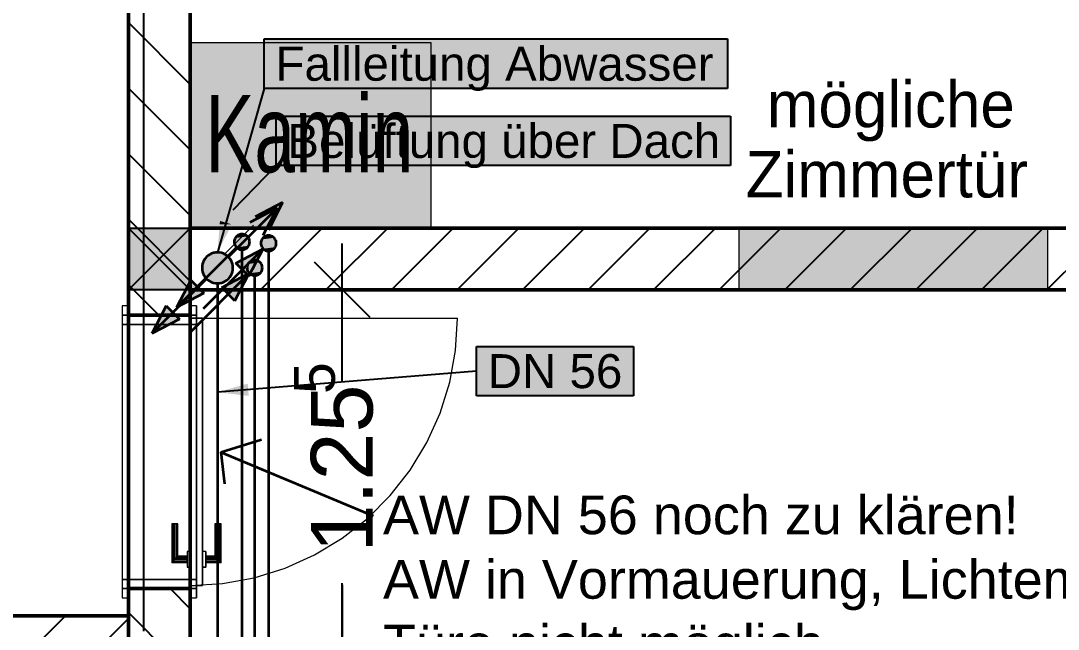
# Model space of a CAD drawing. Extents: x 0 to 756, y -25 to 420.
# Drawn here: x 289.6 to 356.8, y 120.2 to 159.6 of the extents above; entities that cross this region are included whole.
import ezdxf
from ezdxf.lldxf.tags import DXFTag

# ---------------------------------------------------------------- set-up
doc = ezdxf.new("R2010")
doc.units = 0
doc.layers.get('0').update_dxf_attribs({"lineweight": 25})
doc.layers.get('DEFPOINTS').update_dxf_attribs({"lineweight": 25})
for name, color, linetype, lineweight, true_color in [('A_Geschossdecke', 7, 'Continuous', 25, 0x008080), ('S_Kaltwasser', 3, 'Continuous', 35, 0x00ff00), ('S_Schmutzwasser', 7, 'Continuous', 35, 0x808040), ('S_Warmwasser', 1, 'fein_strichliert', 35, 0xff0000), ('S_Zirkulation', 7, 'fein_strichliert', 35, 0xff0080)]:
    doc.layers.add(name, color=color, linetype=linetype, lineweight=lineweight, true_color=true_color)
for name, color, linetype, lineweight in [('A_Innenwand', 7, 'Continuous', 25), ('A_Tuer', 7, 'Continuous', 25), ('S_Text', 7, 'Continuous', 35), ('Sanitär', 7, 'Continuous', 25), ('Standard', 7, 'Continuous', 25), ('Text Allgemein', 7, 'Continuous', 13), ('Tür', 7, 'Continuous', 13), ('Tür 2D', 7, 'Continuous', 13), ('Wand Holz nicht tragend', 7, 'Continuous', 13), ('X_Text', 7, 'Continuous', 25)]:
    doc.layers.add(name, color=color, linetype=linetype, lineweight=lineweight)
doc.styles.get("Standard").update_dxf_attribs({"font": 'arial.ttf'})
tags = doc.linetypes.add('fein_strichliert', pattern=[4, 1, -2, 1]).pattern_tags.tags
tags[8:9] = [DXFTag(74, 4), DXFTag(75, 0), DXFTag(340, '0'), DXFTag(46, 0.0), DXFTag(50, 0.0), DXFTag(44, 0.0), DXFTag(45, 0.0)]
tags[6:7] = [DXFTag(74, 4), DXFTag(75, 0), DXFTag(340, '0'), DXFTag(46, 0.0), DXFTag(50, 0.0), DXFTag(44, 0.0), DXFTag(45, 0.0)]
tags[4:5] = [DXFTag(74, 4), DXFTag(75, 0), DXFTag(340, '0'), DXFTag(46, 0.0), DXFTag(50, 0.0), DXFTag(44, 0.0), DXFTag(45, 0.0)]

# ---------------------------------------------------------------- blocks, each defined once
blk = doc.blocks.new('Referenz-A01I5YBJIE')
at = {"layer": 'DEFPOINTS', "color": 0, "linetype": 'Continuous', "lineweight": -2, "ltscale": 0.25}
blk.add_line((300.607, 142.178), (300.607, 142.178), dxfattribs=at)
at = {"layer": 'DEFPOINTS', "color": 0, "linetype": 'Continuous', "lineweight": 18, "ltscale": 0.18}
blk.add_line((296.607, 121.078), (296.607, 121.078), dxfattribs=at)
at = {"layer": 'Standard', "color": 0, "lineweight": 13}
for p, q in [((316.207, 158.178), (300.607, 158.178)), ((300.607, 158.178), (300.607, 146.178)), ((316.207, 146.178), (316.207, 158.178)), ((300.607, 146.178), (316.207, 146.178)), ((336.118, 146.178), (336.118, 142.178)), ((356.118, 146.178), (336.118, 146.178)), ((356.118, 142.178), (356.118, 146.178)), ((336.118, 142.178), (356.118, 142.178))]:
    blk.add_line(p, q, dxfattribs=at)
at = {"layer": 'Standard', "color": 0, "lineweight": -2}
for p, q in [((296.607, 146.178), (300.607, 146.178)), ((296.607, 142.178), (296.607, 146.178)), ((296.607, 146.178), (300.607, 142.178)), ((300.607, 146.178), (296.607, 142.178)), ((300.607, 146.178), (300.607, 142.178)), ((300.607, 142.178), (300.607, 146.178)), ((310.444, 136.178), (310.444, 145.178)), ((312.244, 140.378), (308.644, 143.978)), ((300.607, 142.178), (296.607, 142.178)), ((313.444, 142.178), (307.444, 142.178)), ((310.444, 139.182), (310.444, 142.178)), ((310.444, 117.078), (310.444, 123.182)), ((310.444, 123.078), (310.444, 114.078))]:
    blk.add_line(p, q, dxfattribs=at)
at = {"layer": 'Standard', "color": 0, "lineweight": 13}
for points in [[(300.607, 146.178), (316.207, 146.178), (300.607, 158.178)], [(316.207, 146.178), (316.207, 158.178), (300.607, 158.178)], [(356.118, 142.178), (336.118, 142.178), (336.118, 146.178)], [(356.118, 142.178), (356.118, 146.178), (336.118, 146.178)], [(356.118, 146.178), (336.118, 146.178), (336.118, 146.178)], [(356.118, 142.178), (356.118, 142.178), (336.118, 142.178)]]:
    blk.add_solid(points, dxfattribs=at)
at = {"layer": 'Standard', "color": 0, "lineweight": -2}
for points in [[(296.607, 142.178), (300.607, 142.178), (296.607, 146.178)], [(300.607, 142.178), (300.607, 146.178), (296.607, 146.178)]]:
    blk.add_solid(points, dxfattribs=at)
at = {"layer": 'Tür', "color": 0, "linetype": 'Continuous', "ltscale": 0.13}
for p, q in [((296.207, 141.135), (296.207, 140.535)), ((296.607, 141.135), (296.207, 141.135)), ((296.207, 141.135), (296.207, 141.135)), ((296.207, 141.135), (296.207, 140.535)), ((296.607, 141.135), (296.207, 141.135)), ((296.607, 140.535), (296.607, 141.135)), ((296.607, 141.135), (296.607, 141.135)), ((296.607, 141.135), (296.607, 140.535)), ((300.607, 141.135), (300.607, 140.535)), ((301.007, 141.135), (300.607, 141.135)), ((300.607, 141.135), (300.607, 141.135)), ((300.607, 141.135), (300.607, 140.535)), ((301.007, 141.135), (300.607, 141.135)), ((301.007, 140.535), (301.007, 141.135)), ((301.007, 141.135), (301.007, 141.135)), ((301.007, 141.135), (301.007, 140.535)), ((296.207, 140.535), (296.207, 139.935)), ((301.007, 140.535), (296.207, 140.535)), ((296.207, 140.535), (296.207, 139.935)), ((296.207, 140.535), (296.207, 140.535)), ((296.207, 140.535), (301.007, 140.535)), ((296.207, 140.535), (296.607, 140.535)), ((296.207, 140.535), (296.207, 140.535)), ((296.607, 140.535), (296.207, 140.535)), ((296.207, 140.535), (296.207, 122.835)), ((296.607, 140.535), (296.207, 140.535)), ((296.207, 140.535), (296.207, 122.835)), ((296.207, 140.535), (296.207, 140.535)), ((296.207, 140.535), (296.607, 140.535)), ((296.607, 140.535), (296.607, 140.535)), ((296.607, 122.835), (296.607, 140.535)), ((296.607, 140.535), (296.607, 122.835)), ((296.607, 140.535), (296.607, 140.535)), ((300.607, 140.535), (300.607, 140.335)), ((300.607, 140.535), (301.007, 140.535)), ((300.607, 140.535), (300.607, 140.535)), ((301.007, 140.535), (300.607, 140.535)), ((300.607, 140.535), (300.607, 122.835)), ((301.007, 140.535), (300.607, 140.535)), ((300.607, 140.535), (300.607, 122.835)), ((300.607, 140.535), (300.607, 140.535)), ((300.607, 140.535), (301.007, 140.535)), ((301.007, 139.935), (301.007, 140.535)), ((301.007, 140.535), (301.007, 139.935)), ((301.007, 140.535), (301.007, 140.535)), ((301.007, 140.535), (301.007, 140.535)), ((301.007, 122.835), (301.007, 140.535)), ((301.007, 140.535), (301.007, 122.835)), ((301.007, 140.535), (301.007, 140.535)), ((296.207, 139.935), (301.007, 139.935)), ((296.207, 139.935), (296.207, 139.935)), ((296.207, 139.935), (301.007, 139.935)), ((296.207, 139.935), (296.207, 123.435)), ((301.007, 139.935), (296.207, 139.935)), ((296.207, 139.935), (296.207, 123.435)), ((296.207, 139.935), (296.207, 139.935)), ((296.207, 139.935), (301.007, 139.935)), ((300.607, 140.335), (300.607, 123.035)), ((301.407, 140.335), (300.607, 140.335)), ((300.607, 140.335), (300.607, 123.035)), ((300.607, 140.335), (300.607, 140.335)), ((300.607, 140.335), (301.407, 140.335)), ((301.007, 139.935), (301.007, 139.935)), ((301.007, 123.435), (301.007, 139.935)), ((301.007, 139.935), (301.007, 123.435)), ((301.007, 139.935), (301.007, 139.935)), ((301.407, 123.035), (301.407, 140.335)), ((301.407, 140.335), (301.407, 123.035)), ((301.407, 140.335), (301.407, 140.335)), ((299.434, 127.035), (299.407, 127.035)), ((299.407, 127.035), (299.407, 124.535)), ((299.434, 127.035), (299.407, 127.035)), ((299.507, 127.035), (299.434, 127.035)), ((299.434, 127.035), (299.434, 124.562)), ((299.507, 127.035), (299.434, 127.035)), ((299.434, 127.035), (299.434, 124.562)), ((299.607, 127.035), (299.507, 127.035)), ((299.507, 127.035), (299.507, 124.635)), ((299.607, 127.035), (299.507, 127.035)), ((299.507, 127.035), (299.507, 124.635)), ((299.607, 124.735), (299.607, 127.035)), ((299.707, 127.035), (299.607, 127.035)), ((299.707, 127.035), (299.607, 127.035)), ((299.607, 127.035), (299.607, 124.735)), ((299.78, 127.035), (299.707, 127.035)), ((299.707, 127.035), (299.707, 124.835)), ((299.78, 127.035), (299.707, 127.035)), ((299.707, 127.035), (299.707, 124.835)), ((299.807, 127.035), (299.78, 127.035)), ((299.78, 127.035), (299.78, 124.908)), ((299.807, 127.035), (299.78, 127.035)), ((299.78, 127.035), (299.78, 124.908)), ((299.807, 124.935), (299.807, 127.035)), ((302.234, 127.035), (302.207, 127.035)), ((302.207, 127.035), (302.207, 124.935)), ((302.234, 127.035), (302.207, 127.035)), ((302.234, 124.908), (302.234, 127.035)), ((302.307, 127.035), (302.234, 127.035)), ((302.307, 127.035), (302.234, 127.035)), ((302.234, 124.908), (302.234, 127.035)), ((302.307, 124.835), (302.307, 127.035)), ((302.407, 127.035), (302.307, 127.035)), ((302.407, 127.035), (302.307, 127.035)), ((302.307, 124.835), (302.307, 127.035)), ((302.507, 127.035), (302.407, 127.035)), ((302.407, 127.035), (302.407, 124.735)), ((302.507, 127.035), (302.407, 127.035)), ((302.407, 124.735), (302.407, 127.035)), ((302.507, 124.635), (302.507, 127.035)), ((302.58, 127.035), (302.507, 127.035)), ((302.58, 127.035), (302.507, 127.035)), ((302.507, 124.635), (302.507, 127.035)), ((302.58, 124.562), (302.58, 127.035)), ((302.607, 127.035), (302.58, 127.035)), ((302.607, 127.035), (302.58, 127.035)), ((302.58, 124.562), (302.58, 127.035)), ((302.607, 124.535), (302.607, 127.035)), ((299.807, 124.935), (299.78, 124.908)), ((299.78, 124.908), (299.807, 124.935)), ((300.407, 124.935), (299.807, 124.935)), ((300.607, 125.235), (300.407, 125.235)), ((300.407, 125.235), (300.407, 124.235)), ((300.407, 125.235), (300.407, 125.235)), ((300.407, 125.235), (300.407, 124.235)), ((300.607, 125.235), (300.407, 125.235)), ((300.407, 124.908), (300.407, 124.935)), ((300.407, 124.935), (300.407, 124.908)), ((300.607, 124.235), (300.607, 125.235)), ((300.607, 125.235), (300.607, 125.235)), ((300.607, 124.235), (300.607, 125.235)), ((301.407, 125.235), (301.407, 124.235)), ((301.607, 125.235), (301.407, 125.235)), ((301.407, 125.235), (301.407, 124.235)), ((301.407, 125.235), (301.407, 125.235)), ((301.607, 125.235), (301.407, 125.235)), ((301.607, 124.235), (301.607, 125.235)), ((301.607, 125.235), (301.607, 125.235)), ((301.607, 125.235), (301.607, 124.235)), ((301.607, 124.935), (301.607, 124.908)), ((302.207, 124.935), (301.607, 124.935)), ((301.607, 124.935), (301.607, 124.908)), ((302.234, 124.908), (302.207, 124.935)), ((302.207, 124.935), (302.234, 124.908)), ((299.434, 124.562), (299.407, 124.535)), ((299.407, 124.535), (299.434, 124.562)), ((299.407, 124.535), (300.407, 124.535)), ((299.507, 124.635), (299.434, 124.562)), ((299.434, 124.562), (299.507, 124.635)), ((299.434, 124.562), (300.407, 124.562)), ((299.434, 124.562), (300.407, 124.562)), ((299.607, 124.735), (299.507, 124.635)), ((299.507, 124.635), (299.607, 124.735)), ((299.507, 124.635), (300.407, 124.635)), ((299.507, 124.635), (300.407, 124.635)), ((299.707, 124.835), (299.607, 124.735)), ((299.607, 124.735), (299.707, 124.835)), ((300.407, 124.735), (299.607, 124.735)), ((299.607, 124.735), (300.407, 124.735)), ((299.78, 124.908), (299.707, 124.835)), ((299.707, 124.835), (299.78, 124.908)), ((299.707, 124.835), (300.407, 124.835)), ((299.707, 124.835), (300.407, 124.835)), ((299.78, 124.908), (300.407, 124.908)), ((299.78, 124.908), (300.407, 124.908)), ((300.407, 124.835), (300.407, 124.908)), ((300.407, 124.908), (300.407, 124.835)), ((300.407, 124.735), (300.407, 124.835)), ((300.407, 124.835), (300.407, 124.735)), ((300.407, 124.635), (300.407, 124.735)), ((300.407, 124.735), (300.407, 124.635)), ((300.407, 124.562), (300.407, 124.635)), ((300.407, 124.635), (300.407, 124.562)), ((300.407, 124.535), (300.407, 124.562)), ((300.407, 124.562), (300.407, 124.535)), ((301.607, 124.908), (302.234, 124.908)), ((301.607, 124.908), (301.607, 124.835)), ((301.607, 124.908), (301.607, 124.835)), ((301.607, 124.908), (302.234, 124.908)), ((301.607, 124.835), (301.607, 124.735)), ((302.307, 124.835), (301.607, 124.835)), ((301.607, 124.835), (301.607, 124.735)), ((301.607, 124.835), (302.307, 124.835)), ((301.607, 124.735), (301.607, 124.635)), ((302.407, 124.735), (301.607, 124.735)), ((301.607, 124.735), (301.607, 124.635)), ((301.607, 124.735), (302.407, 124.735)), ((301.607, 124.635), (302.507, 124.635)), ((301.607, 124.635), (301.607, 124.562)), ((301.607, 124.635), (301.607, 124.562)), ((301.607, 124.635), (302.507, 124.635)), ((301.607, 124.562), (302.58, 124.562)), ((301.607, 124.562), (301.607, 124.535)), ((301.607, 124.562), (301.607, 124.535)), ((301.607, 124.562), (302.58, 124.562)), ((301.607, 124.535), (302.607, 124.535)), ((302.307, 124.835), (302.234, 124.908)), ((302.234, 124.908), (302.307, 124.835)), ((302.407, 124.735), (302.307, 124.835)), ((302.307, 124.835), (302.407, 124.735)), ((302.507, 124.635), (302.407, 124.735)), ((302.407, 124.735), (302.507, 124.635)), ((302.58, 124.562), (302.507, 124.635)), ((302.507, 124.635), (302.58, 124.562)), ((302.607, 124.535), (302.58, 124.562)), ((302.58, 124.562), (302.607, 124.535)), ((300.407, 124.235), (300.607, 124.235)), ((300.407, 124.235), (300.407, 124.235)), ((300.607, 124.235), (300.407, 124.235)), ((300.607, 124.235), (300.607, 124.235)), ((301.407, 124.235), (301.607, 124.235)), ((301.407, 124.235), (301.407, 124.235)), ((301.607, 124.235), (301.407, 124.235)), ((301.607, 124.235), (301.607, 124.235)), ((296.207, 123.435), (296.207, 122.835)), ((301.007, 123.435), (296.207, 123.435)), ((296.207, 123.435), (296.207, 122.835)), ((296.207, 123.435), (296.207, 123.435)), ((296.207, 123.435), (301.007, 123.435)), ((296.207, 123.435), (301.007, 123.435)), ((296.207, 123.435), (296.207, 123.435)), ((296.207, 123.435), (301.007, 123.435)), ((300.607, 123.035), (300.607, 122.835)), ((300.607, 123.035), (301.407, 123.035)), ((300.607, 123.035), (300.607, 123.035)), ((300.607, 123.035), (301.407, 123.035)), ((301.007, 122.835), (301.007, 123.435)), ((301.007, 123.435), (301.007, 122.835)), ((301.007, 123.435), (301.007, 123.435)), ((301.007, 123.435), (301.007, 123.435)), ((301.407, 123.035), (301.407, 123.035)), ((296.207, 122.835), (301.007, 122.835)), ((296.207, 122.835), (296.207, 122.835)), ((296.207, 122.835), (301.007, 122.835)), ((296.207, 122.835), (296.207, 122.235)), ((296.607, 122.835), (296.207, 122.835)), ((296.207, 122.835), (296.207, 122.235)), ((296.207, 122.835), (296.207, 122.835)), ((296.207, 122.835), (296.607, 122.835)), ((296.207, 122.835), (296.607, 122.835)), ((296.207, 122.835), (296.207, 122.835)), ((296.207, 122.835), (296.607, 122.835)), ((296.207, 122.235), (296.607, 122.235)), ((296.207, 122.235), (296.207, 122.235)), ((296.207, 122.235), (296.607, 122.235)), ((296.607, 122.235), (296.607, 122.835)), ((296.607, 122.835), (296.607, 122.235)), ((296.607, 122.835), (296.607, 122.835)), ((296.607, 122.835), (296.607, 122.835)), ((296.607, 122.235), (296.607, 122.235)), ((300.607, 122.835), (300.607, 122.235)), ((301.007, 122.835), (300.607, 122.835)), ((300.607, 122.835), (300.607, 122.235)), ((300.607, 122.835), (300.607, 122.835)), ((300.607, 122.835), (301.007, 122.835)), ((300.607, 122.835), (301.007, 122.835)), ((300.607, 122.835), (300.607, 122.835)), ((300.607, 122.835), (301.007, 122.835)), ((300.607, 122.235), (301.007, 122.235)), ((300.607, 122.235), (300.607, 122.235)), ((300.607, 122.235), (301.007, 122.235)), ((301.007, 122.835), (301.007, 122.835)), ((301.007, 122.235), (301.007, 122.835)), ((301.007, 122.835), (301.007, 122.235)), ((301.007, 122.835), (301.007, 122.835)), ((301.007, 122.835), (301.007, 122.835)), ((301.007, 122.235), (301.007, 122.235))]:
    blk.add_line(p, q, dxfattribs=at)
at = {"layer": 'Tür 2D', "color": 0, "linetype": 'Continuous', "ltscale": 0.13}
for p, q in [((300.607, 140.335), (317.907, 140.335)), ((317.781, 138.25), (317.907, 140.335)), ((317.404, 136.195), (317.781, 138.25)), ((316.783, 134.2), (317.404, 136.195)), ((315.926, 132.295), (316.783, 134.2)), ((314.845, 130.508), (315.926, 132.295)), ((313.556, 128.863), (314.845, 130.508)), ((312.079, 127.386), (313.556, 128.863)), ((310.435, 126.098), (312.079, 127.386)), ((308.647, 125.017), (310.435, 126.098)), ((306.742, 124.159), (308.647, 125.017)), ((304.747, 123.538), (306.742, 124.159)), ((300.607, 123.035), (302.692, 123.161)), ((302.692, 123.161), (304.747, 123.538))]:
    blk.add_line(p, q, dxfattribs=at)
at = {"layer": 'Wand Holz nicht tragend', "color": 0, "lineweight": 50}
for p, q in [((296.607, 259.578), (296.607, 117.078)), ((300.607, 117.078), (300.607, 259.578)), ((296.607, 161.8), (296.607, 140.535)), ((300.607, 140.535), (300.607, 161.8)), ((300.607, 146.178), (300.607, 142.178)), ((391.607, 146.178), (300.607, 146.178)), ((300.607, 146.178), (391.607, 146.178)), ((300.607, 142.178), (300.607, 146.178)), ((300.607, 146.178), (300.607, 146.178)), ((300.607, 142.178), (391.607, 142.178)), ((391.607, 142.178), (300.607, 142.178)), ((300.607, 142.178), (300.607, 142.178)), ((296.607, 140.535), (296.607, 122.835)), ((296.607, 140.535), (296.607, 140.535)), ((300.607, 140.535), (296.607, 140.535)), ((296.607, 140.535), (300.607, 140.535)), ((300.607, 140.535), (300.607, 140.535)), ((300.607, 122.835), (300.607, 140.535)), ((296.607, 122.835), (300.607, 122.835)), ((296.607, 117.078), (296.607, 122.835)), ((296.607, 122.835), (296.607, 122.835)), ((300.607, 122.835), (296.607, 122.835)), ((300.607, 122.835), (300.607, 117.078)), ((300.607, 122.835), (300.607, 122.835)), ((296.607, 121.078), (216.607, 121.078)), ((216.607, 121.078), (296.607, 121.078)), ((296.607, 117.078), (296.607, 121.078)), ((296.607, 121.078), (296.607, 117.078)), ((296.607, 121.078), (296.607, 121.078))]:
    blk.add_line(p, q, dxfattribs=at)
at = {"layer": 'Sanitär', "color": 0, "lineweight": -2, "insert": (301.59, 154.786), "char_height": 5, "attachment_point": 1}
blk.add_mtext('{\\W0.71;\\fPosterama Text Light;Kamin}', dxfattribs=at)
at = {"layer": 'Standard', "color": 0, "lineweight": -2, "attachment_point": 1, "rotation": 90}
for s, insert, char_height in [('{\\fArial;5}', (307.332, 135.44), 2.64), ('{\\fArial;1.25}', (308.412, 125.175), 4)]:
    blk.add_mtext(s, dxfattribs=dict(at, insert=insert, char_height=char_height))
at = {"layer": 'Text Allgemein', "color": 0, "char_height": 3, "attachment_point": 1}
for s, insert in [('{\\fPosterama Text Light;mögliche}', (337.927, 155.687)), ('{\\fPosterama Text Light;Zimmertür}', (336.556, 151.157))]:
    blk.add_mtext(s, dxfattribs=dict(at, insert=insert))
blk = doc.blocks.new('Wand-A01I5YCXIE', base_point=(216.607, 117.078))
at = {"color": 0, "linetype": 'ByBlock', "lineweight": -2, "ltscale": 0.25}
blk.add_line((296.607, 121.078), (220.607, 121.078), dxfattribs=at)
at = {"color": 0, "lineweight": -2}
for p, q in [((292.532, 121.078), (288.532, 117.078)), ((296.691, 120.994), (292.775, 117.078))]:
    blk.add_line(p, q, dxfattribs=at)
blk = doc.blocks.new('Wand-A01I5YD1IE', base_point=(296.607, 117.078))
at = {"color": 0, "linetype": 'ByBlock', "lineweight": -2, "ltscale": 0.25}
for p, q in [((296.607, 161.8), (296.607, 140.535)), ((300.607, 161.8), (300.607, 146.178)), ((300.607, 142.178), (300.607, 140.535)), ((296.607, 122.835), (296.607, 121.078)), ((300.607, 122.835), (300.607, 117.078))]:
    blk.add_line(p, q, dxfattribs=at)
at = {"color": 0, "lineweight": -2}
for p, q in [((296.607, 159.476), (300.607, 155.476)), ((296.607, 155.233), (300.607, 151.233)), ((296.607, 150.991), (300.607, 146.991)), ((296.607, 146.748), (300.607, 142.748)), ((296.607, 142.505), (298.577, 140.535)), ((299.307, 122.835), (300.607, 121.535)), ((296.607, 121.292), (300.607, 117.292))]:
    blk.add_line(p, q, dxfattribs=at)
blk = doc.blocks.new('Tür-A01I5YD7IE', base_point=(296.607, 122.835))
at = {"color": 0, "linetype": 'ByBlock', "lineweight": -2, "ltscale": 0.25}
for p, q in [((296.607, 140.535), (300.607, 140.535)), ((296.607, 122.835), (300.607, 122.835))]:
    blk.add_line(p, q, dxfattribs=at)
blk = doc.blocks.new('Fallleitung Abwasser-A01I5YJHIE', base_point=(298.126, 139.359))
at = {"color": 0, "lineweight": -2}
for p, q in [((304.836, 146.919), (306.61, 147.843)), ((305.687, 146.069), (306.61, 147.843)), ((303.075, 144.308), (306.257, 147.489)), ((304.483, 146.566), (306.257, 147.489)), ((305.333, 145.715), (306.257, 147.489)), ((301.76, 144.394), (301.661, 144.308)), ((301.868, 144.467), (301.76, 144.394)), ((301.986, 144.524), (301.868, 144.467)), ((302.109, 144.566), (301.986, 144.524)), ((302.238, 144.592), (302.109, 144.566)), ((302.368, 144.601), (302.238, 144.592)), ((302.499, 144.592), (302.368, 144.601)), ((302.627, 144.566), (302.499, 144.592)), ((302.751, 144.524), (302.627, 144.566)), ((302.868, 144.467), (302.751, 144.524)), ((302.977, 144.394), (302.868, 144.467)), ((303.075, 144.308), (302.977, 144.394)), ((301.377, 143.731), (301.368, 143.601)), ((301.402, 143.859), (301.377, 143.731)), ((301.444, 143.983), (301.402, 143.859)), ((301.502, 144.101), (301.444, 143.983)), ((301.575, 144.209), (301.502, 144.101)), ((301.661, 144.308), (301.575, 144.209)), ((303.162, 144.209), (303.075, 144.308)), ((303.234, 144.101), (303.162, 144.209)), ((303.292, 143.983), (303.234, 144.101)), ((303.334, 143.859), (303.292, 143.983)), ((303.36, 143.731), (303.334, 143.859)), ((303.368, 143.601), (303.36, 143.731)), ((301.368, 143.601), (301.377, 143.47)), ((301.377, 143.47), (301.402, 143.342)), ((301.402, 143.342), (301.444, 143.218)), ((301.444, 143.218), (301.502, 143.101)), ((301.502, 143.101), (301.575, 142.992)), ((303.162, 142.992), (303.234, 143.101)), ((303.234, 143.101), (303.292, 143.218)), ((303.292, 143.218), (303.334, 143.342)), ((303.334, 143.342), (303.36, 143.47)), ((303.36, 143.47), (303.368, 143.601)), ((301.661, 142.894), (298.126, 139.359)), ((301.575, 142.992), (301.661, 142.893)), ((301.661, 142.893), (301.76, 142.807)), ((301.76, 142.807), (301.868, 142.735)), ((301.868, 142.735), (301.986, 142.677)), ((301.986, 142.677), (302.109, 142.635)), ((302.109, 142.635), (302.238, 142.609)), ((302.238, 142.609), (302.368, 142.601)), ((302.368, 142.601), (302.499, 142.609)), ((302.499, 142.609), (302.627, 142.635)), ((302.627, 142.635), (302.751, 142.677)), ((302.751, 142.677), (302.868, 142.735)), ((302.868, 142.735), (302.977, 142.807)), ((302.977, 142.807), (303.075, 142.893)), ((303.075, 142.893), (303.162, 142.992)), ((299.05, 141.133), (298.126, 139.359)), ((299.05, 141.133), (299.9, 140.282)), ((299.9, 140.282), (298.126, 139.359))]:
    blk.add_line(p, q, dxfattribs=at)
at = {"color": 0, "linetype": 'fein_strichliert', "lineweight": 18, "ltscale": 0.18}
blk.add_line((302.863, 144.52), (304.696, 146.354), dxfattribs=at)
at = {"color": 0, "lineweight": -2}
for points in [[(303.075, 144.308), (301.661, 144.308), (302.868, 144.467)], [(301.661, 144.308), (302.868, 144.467), (301.868, 144.467)], [(302.868, 144.467), (301.868, 144.467), (302.627, 144.566)], [(301.868, 144.467), (302.627, 144.566), (302.109, 144.566)], [(302.627, 144.566), (302.109, 144.566), (302.368, 144.601)], [(303.368, 143.601), (301.368, 143.601), (303.334, 143.859)], [(301.368, 143.601), (303.334, 143.859), (301.402, 143.859)], [(303.334, 143.859), (301.402, 143.859), (303.234, 144.101)], [(301.402, 143.859), (303.234, 144.101), (301.502, 144.101)], [(303.234, 144.101), (301.502, 144.101), (303.075, 144.308)], [(301.502, 144.101), (303.075, 144.308), (301.661, 144.308)], [(301.402, 143.342), (303.368, 143.601), (301.368, 143.601)], [(303.334, 143.342), (301.402, 143.342), (303.368, 143.601)], [(301.502, 143.101), (303.334, 143.342), (301.402, 143.342)], [(303.234, 143.101), (301.502, 143.101), (303.334, 143.342)], [(301.661, 142.893), (303.234, 143.101), (301.502, 143.101)], [(303.075, 142.893), (301.661, 142.893), (303.234, 143.101)], [(301.868, 142.735), (303.075, 142.893), (301.661, 142.893)], [(302.868, 142.735), (301.868, 142.735), (303.075, 142.893)], [(302.109, 142.635), (302.868, 142.735), (301.868, 142.735)], [(302.627, 142.635), (302.109, 142.635), (302.868, 142.735)], [(302.368, 142.601), (302.627, 142.635), (302.109, 142.635)], [(299.9, 140.282), (298.607, 140.282), (299.05, 141.133)], [(298.126, 139.359), (299.9, 140.282), (298.607, 140.282)]]:
    blk.add_solid(points, dxfattribs=at)
blk = doc.blocks.new('Bauteilbeschriftung-A01I5YJJIE', base_point=(302.368, 144.601))
at = {"color": 0, "lineweight": -2}
for p, q in [((305.389, 158.416), (335.373, 158.416)), ((305.389, 155.216), (305.389, 158.416)), ((335.373, 158.416), (335.373, 155.216)), ((335.373, 155.216), (305.389, 155.216))]:
    blk.add_line(p, q, dxfattribs=at)
at = {"color": 0, "linetype": 'ByBlock', "lineweight": -2, "ltscale": 0.25}
blk.add_line((305.389, 155.216), (302.368, 144.601), dxfattribs=at)
at = {"color": 7, "linetype": 'ByBlock', "lineweight": -2, "ltscale": 0.25, "true_color": 0xffffff}
for points in [[(305.389, 155.216), (335.373, 155.216), (305.389, 158.416)], [(335.373, 155.216), (305.389, 158.416), (335.373, 158.416)]]:
    blk.add_solid(points, dxfattribs=at)
at = {"color": 0, "linetype": 'ByBlock', "lineweight": -2, "ltscale": 0.25}
for points in [[(302.368, 144.601), (303.3, 146.415), (302.513, 146.415)], [(303.3, 146.415), (302.513, 146.415), (302.531, 146.634)]]:
    blk.add_solid(points, dxfattribs=at)
at = {"color": 0, "linetype": 'ByBlock', "lineweight": -2, "ltscale": 0.25, "insert": (306.123, 157.916), "char_height": 2.2, "attachment_point": 1}
blk.add_mtext('{\\fArial;Fallleitung Abwasser}', dxfattribs=at)
blk = doc.blocks.new('Bauteilbeschriftung-A01I5YK5IE', base_point=(303.368, 147.33))
at = {"color": 0, "lineweight": -2}
for p, q in [((306.159, 153.418), (335.573, 153.418)), ((306.159, 150.218), (306.159, 153.418)), ((335.573, 153.418), (335.573, 150.218)), ((335.573, 150.218), (306.159, 150.218))]:
    blk.add_line(p, q, dxfattribs=at)
at = {"color": 0, "linetype": 'ByBlock', "lineweight": -2, "ltscale": 0.25}
blk.add_line((306.159, 150.218), (303.368, 147.33), dxfattribs=at)
at = {"color": 7, "linetype": 'ByBlock', "lineweight": -2, "ltscale": 0.25, "true_color": 0xffffff}
for points in [[(306.159, 150.218), (335.573, 150.218), (306.159, 153.418)], [(335.573, 150.218), (306.159, 153.418), (335.573, 153.418)]]:
    blk.add_solid(points, dxfattribs=at)
at = {"color": 0, "linetype": 'ByBlock', "lineweight": -2, "ltscale": 0.25}
for points in [[(303.368, 147.33), (305.046, 148.49), (304.113, 148.49)], [(305.046, 148.49), (304.113, 148.49), (304.47, 149.046)]]:
    blk.add_solid(points, dxfattribs=at)
at = {"color": 0, "linetype": 'ByBlock', "lineweight": -2, "ltscale": 0.25, "insert": (306.892, 152.918), "char_height": 2.2, "attachment_point": 1}
blk.add_mtext('{\\fArial;Belüftung über Dach}', dxfattribs=at)
blk = doc.blocks.new('Wand-A01I5YK9IE', base_point=(300.607, 142.178))
at = {"color": 0, "lineweight": -2}
for p, q in [((300.607, 146.124), (300.661, 146.178)), ((300.904, 142.178), (304.904, 146.178)), ((305.147, 142.178), (309.147, 146.178)), ((309.389, 142.178), (313.389, 146.178)), ((313.632, 142.178), (317.632, 146.178)), ((317.875, 142.178), (321.875, 146.178)), ((322.117, 142.178), (326.117, 146.178)), ((326.36, 142.178), (330.36, 146.178)), ((330.603, 142.178), (334.603, 146.178)), ((334.845, 142.178), (338.845, 146.178)), ((339.088, 142.178), (343.088, 146.178)), ((343.33, 142.178), (347.33, 146.178)), ((347.573, 142.178), (351.573, 146.178)), ((351.816, 142.178), (355.816, 146.178)), ((356.058, 142.178), (360.058, 146.178))]:
    blk.add_line(p, q, dxfattribs=at)
at = {"color": 0, "linetype": 'ByBlock', "lineweight": -2, "ltscale": 0.25}
for p, q in [((300.607, 146.178), (391.607, 146.178)), ((300.607, 142.178), (391.607, 142.178))]:
    blk.add_line(p, q, dxfattribs=at)
blk = doc.blocks.new('Geschossdecke-A01I5YL5IE', base_point=(119.607, 24.521))
at = {"color": 0, "linetype": 'ByBlock', "lineweight": -2, "ltscale": 0.25}
blk.add_line((297.607, 120.078), (297.607, 258.578), dxfattribs=at)
blk = doc.blocks.new('Steigleitung Sanitär-A01I5YN1IE', base_point=(300.534, 139.359))
at = {"color": 0, "lineweight": -2}
for p, q in [((304.293, 143.73), (304.28, 143.666)), ((304.314, 143.792), (304.293, 143.73)), ((304.343, 143.851), (304.314, 143.792)), ((304.379, 143.905), (304.343, 143.851)), ((304.423, 143.954), (304.379, 143.905)), ((304.472, 143.997), (304.423, 143.954)), ((304.526, 144.034), (304.472, 143.997)), ((304.585, 144.063), (304.526, 144.034)), ((304.647, 144.084), (304.585, 144.063)), ((304.711, 144.096), (304.647, 144.084)), ((304.776, 144.101), (304.711, 144.096)), ((304.841, 144.096), (304.776, 144.101)), ((304.906, 144.084), (304.841, 144.096)), ((304.967, 144.063), (304.906, 144.084)), ((305.026, 144.034), (304.967, 144.063)), ((305.081, 143.997), (305.026, 144.034)), ((305.13, 143.954), (305.081, 143.997)), ((305.173, 143.905), (305.13, 143.954)), ((305.209, 143.851), (305.173, 143.905)), ((305.238, 143.792), (305.209, 143.851)), ((305.259, 143.73), (305.238, 143.792)), ((305.272, 143.666), (305.259, 143.73)), ((304.423, 143.247), (300.534, 139.359)), ((302.649, 142.324), (304.423, 143.247)), ((303.499, 141.473), (304.423, 143.247)), ((304.28, 143.666), (304.276, 143.601)), ((304.276, 143.601), (304.28, 143.535)), ((304.28, 143.535), (304.293, 143.471)), ((304.293, 143.471), (304.314, 143.409)), ((304.314, 143.409), (304.343, 143.351)), ((304.343, 143.351), (304.379, 143.296)), ((304.379, 143.296), (304.423, 143.247)), ((304.423, 143.247), (304.472, 143.204)), ((304.472, 143.204), (304.526, 143.168)), ((304.526, 143.168), (304.585, 143.139)), ((304.585, 143.139), (304.647, 143.118)), ((304.647, 143.118), (304.711, 143.105)), ((304.711, 143.105), (304.776, 143.101)), ((304.776, 143.101), (304.841, 143.105)), ((304.841, 143.105), (304.906, 143.118)), ((304.906, 143.118), (304.967, 143.139)), ((304.967, 143.139), (305.026, 143.168)), ((305.026, 143.168), (305.081, 143.204)), ((305.081, 143.204), (305.13, 143.247)), ((305.13, 143.247), (305.173, 143.296)), ((305.173, 143.296), (305.209, 143.351)), ((305.209, 143.351), (305.238, 143.409)), ((305.238, 143.409), (305.259, 143.471)), ((305.259, 143.471), (305.272, 143.535)), ((305.276, 143.601), (305.272, 143.666)), ((305.272, 143.535), (305.276, 143.601)), ((303.499, 141.473), (302.649, 142.324))]:
    blk.add_line(p, q, dxfattribs=at)
for points in [[(305.276, 143.601), (304.276, 143.601), (305.259, 143.73)], [(304.276, 143.601), (305.259, 143.73), (304.293, 143.73)], [(305.259, 143.73), (304.293, 143.73), (305.209, 143.851)], [(304.293, 143.73), (305.209, 143.851), (304.343, 143.851)], [(305.209, 143.851), (304.343, 143.851), (305.13, 143.954)], [(304.343, 143.851), (305.13, 143.954), (304.423, 143.954)], [(305.13, 143.954), (304.423, 143.954), (305.026, 144.034)], [(304.423, 143.954), (305.026, 144.034), (304.526, 144.034)], [(305.026, 144.034), (304.526, 144.034), (304.906, 144.084)], [(304.526, 144.034), (304.906, 144.084), (304.647, 144.084)], [(304.906, 144.084), (304.647, 144.084), (304.776, 144.101)], [(303.942, 142.324), (302.649, 142.324), (304.423, 143.247)], [(304.293, 143.471), (305.276, 143.601), (304.276, 143.601)], [(305.259, 143.471), (304.293, 143.471), (305.276, 143.601)], [(304.343, 143.351), (305.259, 143.471), (304.293, 143.471)], [(305.209, 143.351), (304.343, 143.351), (305.259, 143.471)], [(304.423, 143.247), (305.209, 143.351), (304.343, 143.351)], [(305.13, 143.247), (304.423, 143.247), (305.209, 143.351)], [(304.526, 143.168), (305.13, 143.247), (304.423, 143.247)], [(305.026, 143.168), (304.526, 143.168), (305.13, 143.247)], [(304.647, 143.118), (305.026, 143.168), (304.526, 143.168)], [(304.906, 143.118), (304.647, 143.118), (305.026, 143.168)], [(304.776, 143.101), (304.906, 143.118), (304.647, 143.118)], [(303.499, 141.473), (303.942, 142.324), (302.649, 142.324)]]:
    blk.add_solid(points, dxfattribs=at)
blk = doc.blocks.new('Steigleitung Sanitär-A01I5YN7IE', base_point=(301.435, 140.95))
at = {"color": 0, "linetype": 'Continuous', "lineweight": -2, "ltscale": 0.35}
for p, q in [((305.182, 145.257), (305.177, 145.192)), ((305.177, 145.192), (305.182, 145.127)), ((305.194, 145.321), (305.182, 145.257)), ((305.182, 145.127), (305.194, 145.062)), ((305.215, 145.383), (305.194, 145.321)), ((305.194, 145.062), (305.215, 145)), ((305.244, 145.442), (305.215, 145.383)), ((305.281, 145.496), (305.244, 145.442)), ((305.324, 145.545), (305.281, 145.496)), ((305.373, 145.588), (305.324, 145.545)), ((305.427, 145.625), (305.373, 145.588)), ((305.486, 145.654), (305.427, 145.625)), ((305.548, 145.675), (305.486, 145.654)), ((305.612, 145.688), (305.548, 145.675)), ((305.677, 145.692), (305.612, 145.688)), ((305.743, 145.688), (305.677, 145.692)), ((305.807, 145.675), (305.743, 145.688)), ((305.869, 145.654), (305.807, 145.675)), ((305.927, 145.625), (305.869, 145.654)), ((305.982, 145.588), (305.927, 145.625)), ((306.031, 145.545), (305.982, 145.588)), ((306.074, 145.496), (306.031, 145.545)), ((306.11, 145.442), (306.074, 145.496)), ((306.139, 145.383), (306.11, 145.442)), ((306.16, 145.321), (306.139, 145.383)), ((306.139, 145), (306.16, 145.062)), ((306.173, 145.257), (306.16, 145.321)), ((306.16, 145.062), (306.173, 145.127)), ((306.177, 145.192), (306.173, 145.257)), ((306.173, 145.127), (306.177, 145.192)), ((305.324, 144.838), (301.435, 140.95)), ((303.55, 143.915), (305.324, 144.838)), ((304.4, 143.064), (305.324, 144.838)), ((305.215, 145), (305.244, 144.942)), ((305.244, 144.942), (305.281, 144.887)), ((305.281, 144.887), (305.324, 144.838)), ((305.324, 144.838), (305.373, 144.795)), ((305.373, 144.795), (305.427, 144.759)), ((305.427, 144.759), (305.486, 144.73)), ((305.486, 144.73), (305.548, 144.709)), ((305.548, 144.709), (305.612, 144.696)), ((305.612, 144.696), (305.677, 144.692)), ((305.677, 144.692), (305.743, 144.696)), ((305.743, 144.696), (305.807, 144.709)), ((305.807, 144.709), (305.869, 144.73)), ((305.869, 144.73), (305.927, 144.759)), ((305.927, 144.759), (305.982, 144.795)), ((305.982, 144.795), (306.031, 144.838)), ((306.031, 144.838), (306.074, 144.887)), ((306.074, 144.887), (306.11, 144.942)), ((306.11, 144.942), (306.139, 145)), ((304.4, 143.064), (303.55, 143.915))]:
    blk.add_line(p, q, dxfattribs=at)
for points in [[(306.177, 145.192), (305.177, 145.192), (306.16, 145.321)], [(305.177, 145.192), (306.16, 145.321), (305.194, 145.321)], [(305.194, 145.062), (306.177, 145.192), (305.177, 145.192)], [(306.16, 145.321), (305.194, 145.321), (306.11, 145.442)], [(305.194, 145.321), (306.11, 145.442), (305.244, 145.442)], [(306.16, 145.062), (305.194, 145.062), (306.177, 145.192)], [(305.244, 144.942), (306.16, 145.062), (305.194, 145.062)], [(306.11, 145.442), (305.244, 145.442), (306.031, 145.545)], [(305.244, 145.442), (306.031, 145.545), (305.324, 145.545)], [(306.11, 144.942), (305.244, 144.942), (306.16, 145.062)], [(306.031, 145.545), (305.324, 145.545), (305.927, 145.625)], [(305.324, 145.545), (305.927, 145.625), (305.427, 145.625)], [(305.927, 145.625), (305.427, 145.625), (305.807, 145.675)], [(305.427, 145.625), (305.807, 145.675), (305.548, 145.675)], [(305.807, 145.675), (305.548, 145.675), (305.677, 145.692)], [(304.843, 143.915), (303.55, 143.915), (305.324, 144.838)], [(305.324, 144.838), (306.11, 144.942), (305.244, 144.942)], [(306.031, 144.838), (305.324, 144.838), (306.11, 144.942)], [(305.427, 144.759), (306.031, 144.838), (305.324, 144.838)], [(305.927, 144.759), (305.427, 144.759), (306.031, 144.838)], [(305.548, 144.709), (305.927, 144.759), (305.427, 144.759)], [(305.807, 144.709), (305.548, 144.709), (305.927, 144.759)], [(305.677, 144.692), (305.807, 144.709), (305.548, 144.709)], [(304.4, 143.064), (304.843, 143.915), (303.55, 143.915)]]:
    blk.add_solid(points, dxfattribs=at)
blk = doc.blocks.new('Steigleitung Sanitär-A01I5YO9IE', base_point=(299.714, 141.039))
at = {"color": 0, "linetype": 'Continuous', "lineweight": -2, "ltscale": 0.35}
for p, q in [((303.764, 145.743), (303.706, 145.714)), ((303.826, 145.764), (303.764, 145.743)), ((303.891, 145.777), (303.826, 145.764)), ((303.956, 145.781), (303.891, 145.777)), ((304.021, 145.777), (303.956, 145.781)), ((304.085, 145.764), (304.021, 145.777)), ((304.147, 145.743), (304.085, 145.764)), ((304.206, 145.714), (304.147, 145.743)), ((303.46, 145.346), (303.456, 145.281)), ((303.456, 145.281), (303.46, 145.216)), ((303.473, 145.411), (303.46, 145.346)), ((303.46, 145.216), (303.473, 145.152)), ((303.494, 145.472), (303.473, 145.411)), ((303.473, 145.152), (303.494, 145.09)), ((303.523, 145.531), (303.494, 145.472)), ((303.494, 145.09), (303.523, 145.031)), ((303.559, 145.586), (303.523, 145.531)), ((303.602, 145.635), (303.559, 145.586)), ((303.651, 145.678), (303.602, 145.635)), ((303.706, 145.714), (303.651, 145.678)), ((304.26, 145.678), (304.206, 145.714)), ((304.309, 145.635), (304.26, 145.678)), ((304.352, 145.586), (304.309, 145.635)), ((304.389, 145.531), (304.352, 145.586)), ((304.418, 145.472), (304.389, 145.531)), ((304.389, 145.031), (304.418, 145.09)), ((304.439, 145.411), (304.418, 145.472)), ((304.418, 145.09), (304.439, 145.152)), ((304.451, 145.346), (304.439, 145.411)), ((304.439, 145.152), (304.451, 145.216)), ((304.456, 145.281), (304.451, 145.346)), ((304.451, 145.216), (304.456, 145.281)), ((303.602, 144.928), (299.714, 141.039)), ((303.523, 145.031), (303.559, 144.977)), ((303.559, 144.977), (303.602, 144.928)), ((303.602, 144.928), (303.651, 144.884)), ((303.651, 144.884), (303.706, 144.848)), ((303.706, 144.848), (303.764, 144.819)), ((303.764, 144.819), (303.826, 144.798)), ((303.826, 144.798), (303.891, 144.785)), ((303.891, 144.785), (303.956, 144.781)), ((303.956, 144.781), (304.021, 144.785)), ((304.021, 144.785), (304.085, 144.798)), ((304.085, 144.798), (304.147, 144.819)), ((304.147, 144.819), (304.206, 144.848)), ((304.206, 144.848), (304.26, 144.884)), ((304.26, 144.884), (304.309, 144.928)), ((304.309, 144.928), (304.352, 144.977)), ((304.352, 144.977), (304.389, 145.031)), ((300.637, 142.813), (299.714, 141.039)), ((300.637, 142.813), (301.488, 141.963)), ((301.488, 141.963), (299.714, 141.039))]:
    blk.add_line(p, q, dxfattribs=at)
for points in [[(304.206, 145.714), (303.706, 145.714), (304.085, 145.764)], [(303.706, 145.714), (304.085, 145.764), (303.826, 145.764)], [(304.085, 145.764), (303.826, 145.764), (303.956, 145.781)], [(304.456, 145.281), (303.456, 145.281), (304.439, 145.411)], [(303.456, 145.281), (304.439, 145.411), (303.473, 145.411)], [(303.473, 145.152), (304.456, 145.281), (303.456, 145.281)], [(304.439, 145.411), (303.473, 145.411), (304.389, 145.531)], [(303.473, 145.411), (304.389, 145.531), (303.523, 145.531)], [(304.439, 145.152), (303.473, 145.152), (304.456, 145.281)], [(303.523, 145.031), (304.439, 145.152), (303.473, 145.152)], [(304.389, 145.531), (303.523, 145.531), (304.309, 145.635)], [(303.523, 145.531), (304.309, 145.635), (303.602, 145.635)], [(304.389, 145.031), (303.523, 145.031), (304.439, 145.152)], [(304.309, 145.635), (303.602, 145.635), (304.206, 145.714)], [(303.602, 145.635), (304.206, 145.714), (303.706, 145.714)], [(303.602, 144.928), (304.389, 145.031), (303.523, 145.031)], [(304.309, 144.928), (303.602, 144.928), (304.389, 145.031)], [(303.706, 144.848), (304.309, 144.928), (303.602, 144.928)], [(304.206, 144.848), (303.706, 144.848), (304.309, 144.928)], [(303.826, 144.798), (304.206, 144.848), (303.706, 144.848)], [(304.085, 144.798), (303.826, 144.798), (304.206, 144.848)], [(303.956, 144.781), (304.085, 144.798), (303.826, 144.798)], [(301.488, 141.963), (300.195, 141.963), (300.637, 142.813)], [(299.714, 141.039), (301.488, 141.963), (300.195, 141.963)]]:
    blk.add_solid(points, dxfattribs=at)
blk = doc.blocks.new('Verbundrohr (Stange)-A01I5YOBIE', base_point=(261.803, 56.935))
at = {"color": 0, "linetype": 'ByBlock', "lineweight": -2, "ltscale": 0.35}
blk.add_line((303.956, 144.781), (303.956, 116.065), dxfattribs=at)
blk = doc.blocks.new('Verbundrohr (Stange)-A01I5YODIE', base_point=(262.138, 56.935))
at = {"color": 0, "linetype": 'ByBlock', "lineweight": -2, "ltscale": 0.35}
blk.add_line((305.677, 144.692), (305.677, 114.618), dxfattribs=at)
blk = doc.blocks.new('Abwasserleitung-A01I5YOZIE', base_point=(261.376, 56.977))
at = {"color": 0, "linetype": 'ByBlock', "lineweight": -2, "ltscale": 0.35}
blk.add_line((302.368, 142.601), (302.368, 116.678), dxfattribs=at)
blk = doc.blocks.new('Bauteilbeschriftung-A01I5YP5IE', base_point=(302.368, 135.311))
at = {"color": 0, "lineweight": -2}
for p, q in [((319.131, 138.514), (329.298, 138.514)), ((319.131, 135.314), (319.131, 138.514)), ((329.298, 138.514), (329.298, 135.314)), ((329.298, 135.314), (319.131, 135.314))]:
    blk.add_line(p, q, dxfattribs=at)
at = {"color": 0, "linetype": 'ByBlock', "lineweight": -2, "ltscale": 0.25}
blk.add_line((319.131, 136.914), (302.368, 135.547), dxfattribs=at)
at = {"color": 7, "linetype": 'ByBlock', "lineweight": -2, "ltscale": 0.25, "true_color": 0xffffff}
for points in [[(319.131, 135.314), (329.298, 135.314), (319.131, 138.514)], [(329.298, 135.314), (319.131, 138.514), (329.298, 138.514)]]:
    blk.add_solid(points, dxfattribs=at)
at = {"color": 0, "linetype": 'ByBlock', "lineweight": -2, "ltscale": 0.25}
for points in [[(304.375, 135.547), (302.368, 135.547), (304.329, 136.108)], [(304.394, 135.311), (304.375, 135.547), (302.368, 135.547)]]:
    blk.add_solid(points, dxfattribs=at)
at = {"color": 0, "linetype": 'ByBlock', "lineweight": -2, "ltscale": 0.25, "insert": (319.864, 138.014), "char_height": 2.2, "attachment_point": 1}
blk.add_mtext('{\\fArial;DN 56}', dxfattribs=at)
blk = doc.blocks.new('Teilstrecke-A01I5YP7IE', base_point=(263.189, 57.487))
at = {"color": 0, "linetype": 'ByBlock', "lineweight": -2, "ltscale": 0.35}
blk.add_line((304.776, 143.101), (304.776, 115.456), dxfattribs=at)

msp = doc.modelspace()

# ---------------------------------------------------------------- linework, layer by layer
at = {"layer": 'S_Text', "color": 1, "ltscale": 0.35, "true_color": 0xff0000}
for q in [(305.216, 132.48), (312.451, 127.549), (302.832, 129.611)]:
    msp.add_line((302.589, 131.672), q, dxfattribs=at)

# ---------------------------------------------------------------- block references
at = {"color": 8, "lineweight": 25, "ltscale": 0.25, "true_color": 0x808080}
msp.add_blockref('Referenz-A01I5YBJIE', (0, 0), dxfattribs=at)
at = {"layer": 'A_Geschossdecke', "ltscale": 0.25}
msp.add_blockref('Geschossdecke-A01I5YL5IE', (119.607, 24.521), dxfattribs=at)
at = {"layer": 'A_Innenwand', "ltscale": 0.25}
for name, p in [('Wand-A01I5YD1IE', (296.607, 117.078)), ('Wand-A01I5YK9IE', (300.607, 142.178)), ('Wand-A01I5YCXIE', (216.607, 117.078))]:
    msp.add_blockref(name, p, dxfattribs=at)
at = {"layer": 'A_Tuer', "ltscale": 0.25}
msp.add_blockref('Tür-A01I5YD7IE', (296.607, 122.835), dxfattribs=at)
at = {"layer": 'S_Kaltwasser', "ltscale": 0.35}
for name, p in [('Steigleitung Sanitär-A01I5YN1IE', (300.534, 139.359)), ('Teilstrecke-A01I5YP7IE', (263.189, 57.487))]:
    msp.add_blockref(name, p, dxfattribs=at)
at = {"layer": 'S_Schmutzwasser', "ltscale": 0.35}
for name, p in [('Fallleitung Abwasser-A01I5YJHIE', (298.126, 139.359)), ('Abwasserleitung-A01I5YOZIE', (261.376, 56.977))]:
    msp.add_blockref(name, p, dxfattribs=at)
at = {"layer": 'S_Warmwasser', "ltscale": 0.35}
for name, p in [('Steigleitung Sanitär-A01I5YN7IE', (301.435, 140.95)), ('Verbundrohr (Stange)-A01I5YODIE', (262.138, 56.935))]:
    msp.add_blockref(name, p, dxfattribs=at)
at = {"layer": 'S_Zirkulation', "ltscale": 0.35}
for name, p in [('Steigleitung Sanitär-A01I5YO9IE', (299.714, 141.039)), ('Verbundrohr (Stange)-A01I5YOBIE', (261.803, 56.935))]:
    msp.add_blockref(name, p, dxfattribs=at)
at = {"layer": 'X_Text', "color": 7, "ltscale": 0.25}
for name, p in [('Bauteilbeschriftung-A01I5YJJIE', (302.368, 144.601)), ('Bauteilbeschriftung-A01I5YK5IE', (303.368, 147.33)), ('Bauteilbeschriftung-A01I5YP5IE', (302.368, 135.311))]:
    msp.add_blockref(name, p, dxfattribs=at)

# ---------------------------------------------------------------- texts
at = {"layer": 'S_Text', "color": 1, "ltscale": 0.35, "true_color": 0xff0000, "char_height": 2.5, "attachment_point": 1}
for s, insert in [('{\\fArial;AW DN 56 noch zu klären!}', (313.084, 128.858)), ('{\\fArial;AW in Vormauerung, Lichtemaß 120mm}', (313.084, 124.683)), ('{\\fArial;Türe nicht möglich}', (313.084, 120.508))]:
    msp.add_mtext(s, dxfattribs=dict(at, insert=insert))

doc.saveas('drawing.dxf')
